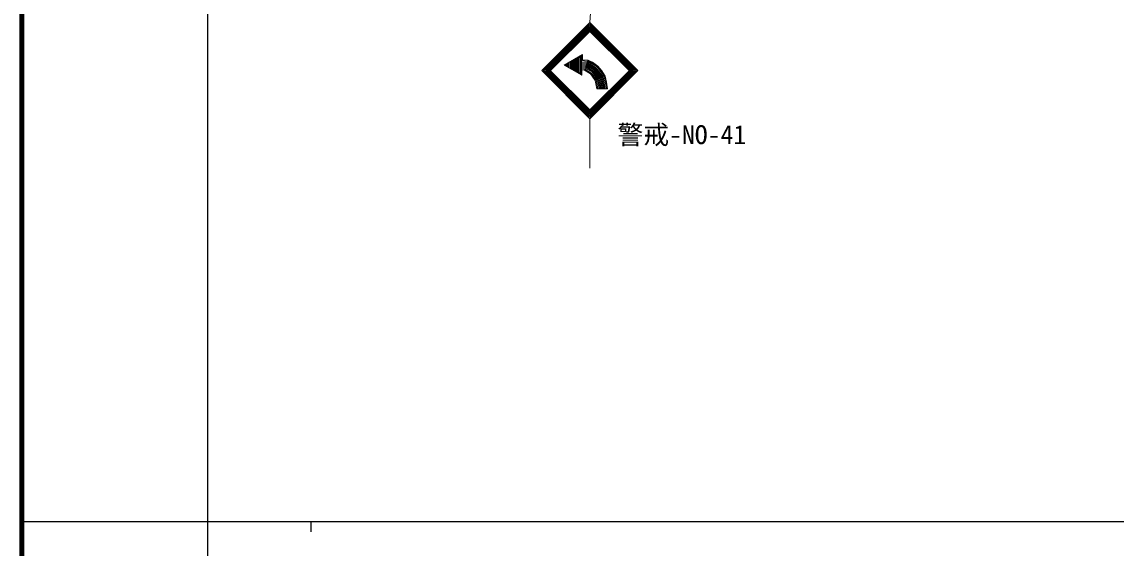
# Model space of a CAD drawing. Units: millimetres, scale not verified. Extents: x 40000 to 680000, y 20000 to 380000.
# Drawn here: x 40000 to 146080, y 202409 to 253430 of the extents above; entities that cross this region are included whole.
import ezdxf
from ezdxf.enums import TextEntityAlignment as Align

# ---------------------------------------------------------------- set-up
doc = ezdxf.new("R2010")
doc.units = ezdxf.units.MM
doc.header["$LTSCALE"] = 1000
for name, color, linetype, lineweight in [('M-TTL', 7, 'Continuous', 13), ('M-TTL-BAND', 7, 'Continuous', 25), ('M-TTL-FRAM', 7, 'Continuous', 13)]:
    doc.layers.add(name, color=color, linetype=linetype, lineweight=lineweight)
doc.styles.add('ＭＳ ゴシック', font='')
doc.styles.get('ＭＳ ゴシック').set_extended_font_data('MS Gothic')

msp = doc.modelspace()

# ---------------------------------------------------------------- linework, layer by layer
at = {"layer": 'M-TTL', "color": 2, "lineweight": 140}
msp.add_line((40000, 380000), (40000, 20000), dxfattribs=at)
at = {"layer": 'M-TTL-BAND'}
for p, q in [((58000, 370000), (58000, 20000)), ((40000, 205000), (579000, 205000)), ((68000, 205000), (68000, 204000))]:
    msp.add_line(p, q, dxfattribs=at)
at = {"layer": 'M-TTL-FRAM'}
for p, q in [((97038, 282829), (95058, 253368)), ((90391, 248701), (95058, 253368)), ((90532, 248701), (95058, 253227)), ((90674, 248701), (95058, 253085)), ((90815, 248701), (95058, 252944)), ((90886, 248631), (95129, 252873)), ((90957, 248560), (95199, 252802)), ((91027, 248489), (95270, 252732)), ((94846, 252732), (99088, 248489)), ((94916, 252802), (99159, 248560)), ((94987, 252873), (99230, 248631)), ((95058, 253368), (99725, 248701)), ((95058, 253227), (99583, 248701)), ((95058, 253085), (99442, 248701)), ((95058, 252944), (99300, 248701)), ((94339, 250266), (92577, 249249)), ((92739, 249156), (92739, 249342)), ((92839, 249098), (92839, 249400)), ((92939, 249040), (92939, 249458)), ((93039, 248982), (93039, 249515)), ((93139, 248925), (93139, 249573)), ((93239, 248867), (93239, 249631)), ((94339, 250266), (93308, 249236)), ((93339, 248809), (93339, 249689)), ((93439, 248751), (93439, 249746)), ((93539, 248694), (93539, 249804)), ((93639, 248636), (93639, 249862)), ((93739, 248578), (93739, 249920)), ((93839, 248521), (93839, 249977)), ((93939, 248463), (93939, 250035)), ((94039, 248505), (94039, 250093)), ((94139, 248405), (94139, 250150)), ((94239, 248305), (94239, 250208)), ((94239, 249672), (94840, 249634)), ((94239, 249572), (94808, 249536)), ((94239, 249472), (94777, 249438)), ((94239, 249371), (94745, 249340)), ((94339, 249766), (94339, 250266)), ((94339, 249766), (94342, 249766)), ((94339, 249766), (94871, 249733)), ((94745, 249340), (95549, 248840)), ((94777, 249438), (95618, 248914)), ((94808, 249536), (95687, 248989)), ((94840, 249634), (95757, 249063)), ((94871, 249733), (95826, 249138)), ((94871, 249733), (95333, 249530)), ((95333, 249530), (95826, 249138)), ((90391, 248701), (95058, 244034)), ((90532, 248701), (95058, 244176)), ((90674, 248701), (95058, 244317)), ((90815, 248701), (95058, 244459)), ((90886, 248772), (95129, 244529)), ((90957, 248843), (95199, 244600)), ((91027, 248913), (95270, 244671)), ((94276, 248268), (92577, 249249)), ((92639, 249213), (92639, 249284)), ((94276, 248268), (93308, 249236)), ((94239, 249271), (94714, 249241)), ((94239, 249171), (94682, 249143)), ((94239, 249071), (94651, 249045)), ((94239, 248971), (94620, 248947)), ((94239, 248870), (94588, 248849)), ((94276, 248768), (94276, 248268)), ((94557, 248750), (94276, 248768)), ((95132, 248392), (94557, 248750)), ((94588, 248849), (95201, 248467)), ((94620, 248947), (95271, 248541)), ((94651, 249045), (95340, 248616)), ((94682, 249143), (95410, 248690)), ((94714, 249241), (95479, 248765)), ((94846, 244671), (99088, 248913)), ((94916, 244600), (99159, 248843)), ((94987, 244529), (99230, 248772)), ((95058, 244034), (99725, 248701)), ((95058, 244176), (99583, 248701)), ((95058, 244317), (99442, 248701)), ((95058, 244459), (99300, 248701)), ((95593, 247757), (95132, 248392)), ((95201, 248467), (95687, 247798)), ((95271, 248541), (95782, 247838)), ((95340, 248616), (95876, 247878)), ((95410, 248690), (95970, 247919)), ((95479, 248765), (96064, 247959)), ((95549, 248840), (96159, 248000)), ((95618, 248914), (96253, 248040)), ((95687, 248989), (96347, 248081)), ((95757, 249063), (96441, 248121)), ((95826, 249138), (96536, 248161)), ((95826, 249138), (96214, 248697)), ((96214, 248697), (96536, 248161)), ((95745, 246932), (95593, 247757)), ((95687, 247798), (95847, 246932)), ((95782, 247838), (95949, 246932)), ((95876, 247878), (96050, 246932)), ((95970, 247919), (96152, 246932)), ((96064, 247959), (96254, 246932)), ((96159, 248000), (96355, 246932)), ((96253, 248040), (96457, 246932)), ((96347, 248081), (96559, 246932)), ((96441, 248121), (96660, 246932)), ((96536, 248161), (96762, 246932)), ((96536, 248161), (96684, 247584)), ((96684, 247584), (96762, 246932)), ((95745, 246932), (96762, 246932)), ((95058, 244034), (95058, 239239))]:
    msp.add_line(p, q, dxfattribs=at)

# ---------------------------------------------------------------- texts
at = {"layer": 'M-TTL-FRAM', "style": 'ＭＳ ゴシック'}
msp.add_text('警戒-NO-41', height=1833, dxfattribs=at).set_placement((97741, 241028), align=Align.BOTTOM_LEFT)

doc.saveas('drawing.dxf')
